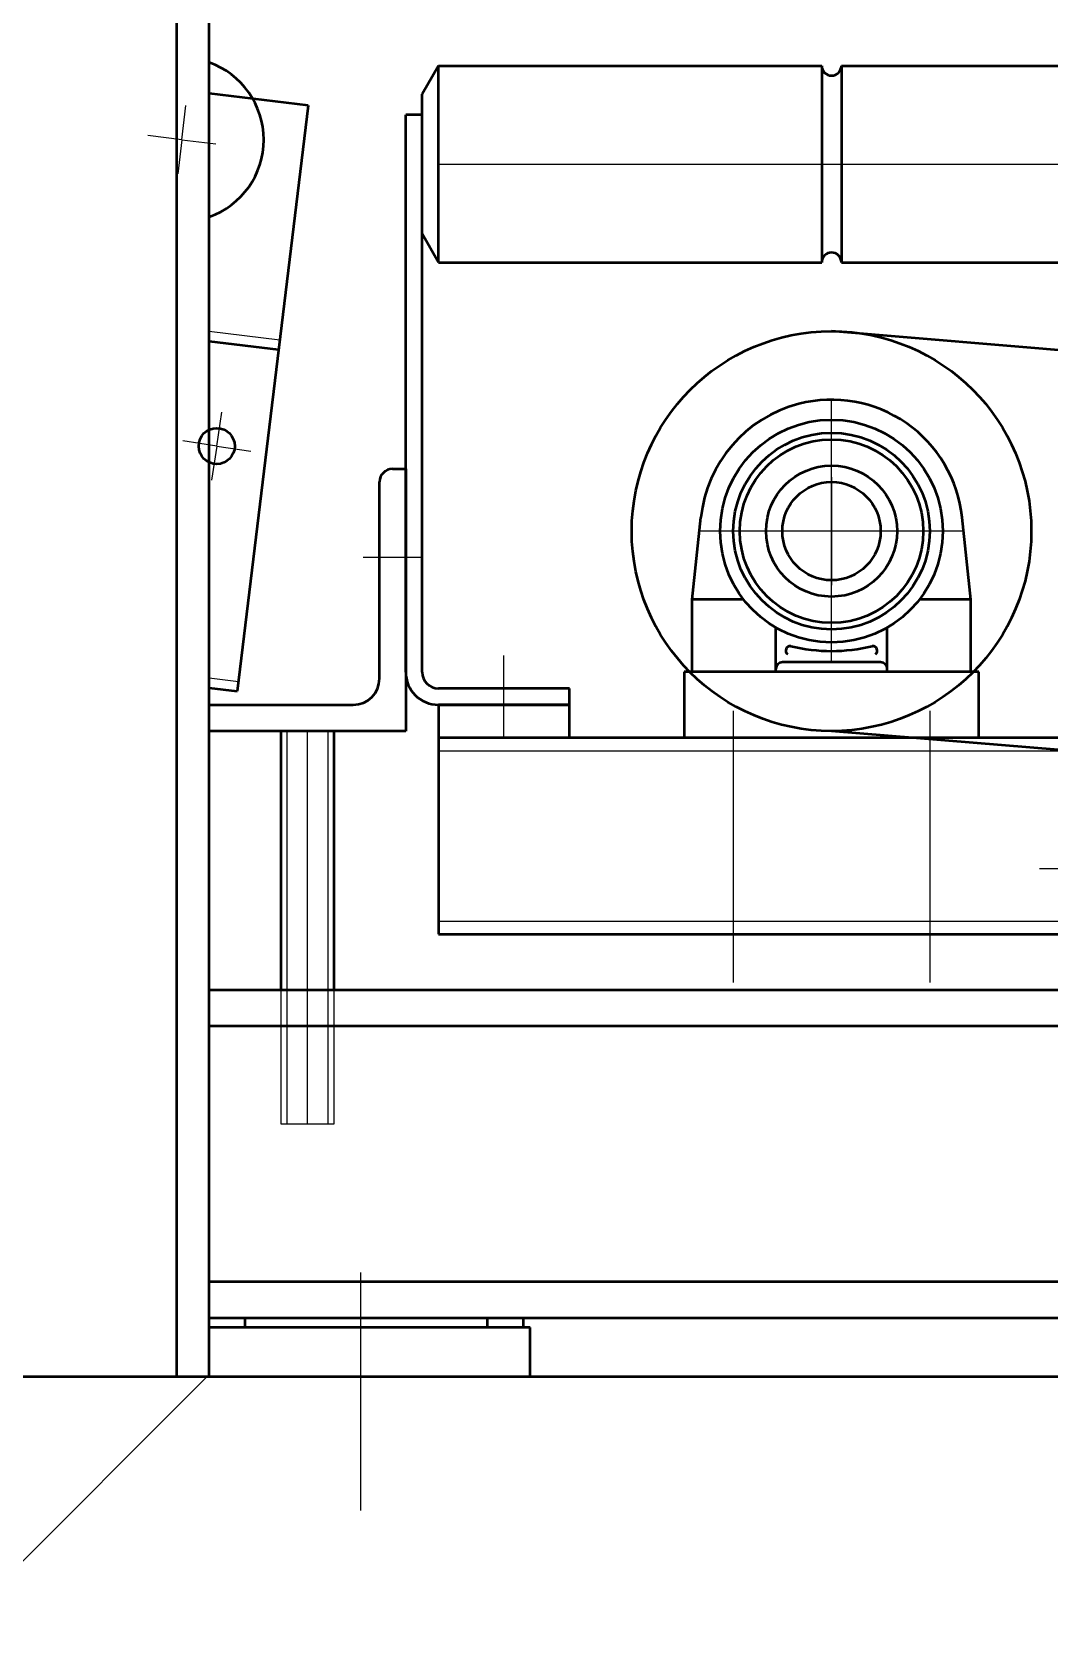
# Model space of a CAD drawing. Header units: millimetres. Extents: x 0 to 118800, y 79635 to 177025.
# Drawn here: x 30269.4 to 30580, y 107633.3 to 108118.5 of the extents above; entities that cross this region are included whole.
import ezdxf

# ---------------------------------------------------------------- set-up
doc = ezdxf.new("R2010")
doc.units = ezdxf.units.MM
doc.header["$LTSCALE"] = 200
for name, pattern in [('AM_DIN_F_W050', [6.25, 4.75, -1.5]), ('AM_DIN_G_W050', [13.75, 9.75, -1.5, 1, -1.5]), ('AM_ISO02W050x2', [3.75, 3, -0.75]), ('AM_ISO08W050x2', [9, 6, -0.75, 1.5, -0.75])]:
    doc.linetypes.add(name, pattern=pattern)
for name, color, linetype, lineweight in [('AM_0', 7, 'Continuous', 50), ('AM_0N', 7, 'Continuous', 50), ('AM_2', 5, 'Continuous', 50), ('AM_3', 6, 'AM_DIN_F_W050', 25), ('AM_7', 4, 'AM_DIN_G_W050', 25), ('AM_8', 1, 'Continuous', 25)]:
    doc.layers.add(name, color=color, linetype=linetype, lineweight=lineweight)

# ---------------------------------------------------------------- blocks, each defined once
blk = doc.blocks.new('*U208')
at = {"layer": 'AM_0N'}
for p, q in [((30313.58, 109226.19), (30313.58, 107708.19)), ((30323.58, 107708.19), (30323.58, 109226.19)), ((30223.58, 107708.19), (30323.58, 107708.19))]:
    blk.add_line(p, q, dxfattribs=at)

msp = doc.modelspace()

# ---------------------------------------------------------------- hatches: boundary and pattern name
at = {"layer": 'AM_8'}
h = msp.add_hatch(dxfattribs=at)
h.set_pattern_fill('_USER', color=256, scale=250, angle=45, style=0, pattern_type=0)
h.set_pattern_definition([(45, (0, 88345.38), (-176.7767, 176.7767), [])])
edge = h.paths.add_edge_path()
edge.add_spline(control_points=[(5280.51, 106216.19), (6681.37, 104916.48), (9074.86, 102695.82), (13410.27, 106100.55), (18237.59, 103030.3), (23861.09, 106550.12), (30042.8, 104943.71), (35957.27, 105741.09), (39203.78, 107097.39), (40665.83, 107708.19)], knot_values=[0, 0, 0, 0, 4926.854057, 8417.958194, 13827.166868, 19205.216319, 26312.624204, 32099.848974, 36841.472167, 36841.472167, 36841.472167, 36841.472167], degree=3, periodic=0)
edge.add_line((40665.83, 107708.19), (20849.83, 107708.19))
edge.add_line((20849.83, 107708.19), (20849.83, 106808.19))
edge.add_line((20849.83, 106808.19), (16049.83, 106808.19))
edge.add_line((16049.83, 106808.19), (16049.83, 106216.19))
edge.add_line((16049.83, 106216.19), (5280.51, 106216.19))

# ---------------------------------------------------------------- linework, layer by layer
at = {"layer": 'AM_0'}
for p, q in [((30393.58, 108108.19), (30388.58, 108099.53)), ((30393.58, 108108.19), (30388.58, 108099.53)), ((30393.58, 108108.19), (30388.58, 108099.53)), ((30393.58, 108108.19), (30388.58, 108099.53)), ((30393.58, 108048.19), (30393.58, 108108.19)), ((30393.58, 108108.19), (30510.58, 108108.19)), ((30393.58, 108048.19), (30393.58, 108108.19)), ((30393.58, 108108.19), (30510.58, 108108.19)), ((30393.58, 108048.19), (30393.58, 108108.19)), ((30393.58, 108108.19), (30510.58, 108108.19)), ((30393.58, 108048.19), (30393.58, 108108.19)), ((30393.58, 108108.19), (30510.58, 108108.19)), ((30510.58, 108108.19), (30510.58, 108048.19)), ((30510.58, 108108.19), (30510.58, 108048.19)), ((30510.58, 108108.19), (30510.58, 108048.19)), ((30510.58, 108108.19), (30510.58, 108048.19)), ((30516.58, 108108.19), (30516.58, 108048.19)), ((30516.58, 108108.19), (31065.58, 108108.19)), ((30516.58, 108108.19), (30516.58, 108048.19)), ((30516.58, 108108.19), (31065.58, 108108.19)), ((30516.58, 108108.19), (30516.58, 108048.19)), ((30516.58, 108108.19), (31065.58, 108108.19)), ((30516.58, 108108.19), (30516.58, 108048.19)), ((30516.58, 108108.19), (31065.58, 108108.19)), ((30353.76, 108096.06), (30323.58, 108099.71)), ((30388.58, 108056.85), (30388.58, 108099.53)), ((30388.58, 108056.85), (30388.58, 108099.53)), ((30388.58, 108056.85), (30388.58, 108099.53)), ((30388.58, 108056.85), (30388.58, 108099.53)), ((30353.76, 108096.06), (30332.14, 107917.36)), ((30353.76, 108096.06), (30332.14, 107917.36)), ((30353.76, 108096.06), (30332.14, 107917.36)), ((30388.58, 108093.19), (30383.58, 108093.19)), ((30383.58, 107923.19), (30383.58, 108093.19)), ((30388.58, 108093.19), (30383.58, 108093.19)), ((30383.58, 107923.19), (30383.58, 108093.19)), ((30388.58, 108093.19), (30383.58, 108093.19)), ((30383.58, 107923.19), (30383.58, 108093.19)), ((30388.58, 108093.19), (30383.58, 108093.19)), ((30383.58, 107923.19), (30383.58, 108093.19)), ((30388.58, 107923.19), (30388.58, 108093.19)), ((30388.58, 107923.19), (30388.58, 108093.19)), ((30388.58, 107923.19), (30388.58, 108093.19)), ((30388.58, 107923.19), (30388.58, 108093.19)), ((30393.58, 108048.19), (30388.58, 108056.86)), ((30393.58, 108048.19), (30388.58, 108056.86)), ((30393.58, 108048.19), (30388.58, 108056.86)), ((30393.58, 108048.19), (30388.58, 108056.86)), ((30393.58, 108048.19), (30510.58, 108048.19)), ((30393.58, 108048.19), (30510.58, 108048.19)), ((30393.58, 108048.19), (30510.58, 108048.19)), ((30393.58, 108048.19), (30510.58, 108048.19)), ((30516.58, 108048.19), (31065.58, 108048.19)), ((30516.58, 108048.19), (31065.58, 108048.19)), ((30516.58, 108048.19), (31065.58, 108048.19)), ((30516.58, 108048.19), (31065.58, 108048.19)), ((30323.58, 108024.16), (30344.75, 108021.6)), ((30323.58, 108024.16), (30344.75, 108021.6)), ((30323.58, 108024.16), (30344.75, 108021.6)), ((30379.58, 107985.19), (30383.58, 107985.19)), ((30379.58, 107985.19), (30383.58, 107985.19)), ((30379.58, 107985.19), (30383.58, 107985.19)), ((30379.58, 107985.19), (30383.58, 107985.19)), ((30383.58, 107985.19), (30383.58, 107905.19)), ((30383.58, 107985.19), (30383.58, 107905.19)), ((30383.58, 107985.19), (30383.58, 107905.19)), ((30383.58, 107985.19), (30383.58, 107905.19)), ((30375.58, 107921.19), (30375.58, 107981.19)), ((30375.58, 107921.19), (30375.58, 107981.19)), ((30375.58, 107921.19), (30375.58, 107981.19)), ((30375.58, 107921.19), (30375.58, 107981.19)), ((30471.08, 107945.29), (30473.7, 107970.36)), ((30471.08, 107945.29), (30473.7, 107970.36)), ((30471.08, 107945.29), (30473.7, 107970.36)), ((30471.08, 107945.29), (30473.7, 107970.36)), ((30556.08, 107945.29), (30553.46, 107970.35)), ((30556.08, 107945.29), (30553.46, 107970.35)), ((30556.08, 107945.29), (30553.46, 107970.35)), ((30556.08, 107945.29), (30553.46, 107970.35)), ((30486.76, 107945.29), (30471.08, 107945.29)), ((30471.08, 107923.29), (30471.08, 107945.29)), ((30486.76, 107945.29), (30471.08, 107945.29)), ((30471.08, 107923.29), (30471.08, 107945.29)), ((30486.76, 107945.29), (30471.08, 107945.29)), ((30471.08, 107923.29), (30471.08, 107945.29)), ((30486.76, 107945.29), (30471.08, 107945.29)), ((30471.08, 107923.29), (30471.08, 107945.29)), ((30556.08, 107945.29), (30540.4, 107945.29)), ((30556.08, 107945.29), (30540.4, 107945.29)), ((30556.08, 107945.29), (30540.4, 107945.29)), ((30556.08, 107945.29), (30540.4, 107945.29)), ((30556.08, 107923.29), (30556.08, 107945.29)), ((30556.08, 107923.29), (30556.08, 107945.29)), ((30556.08, 107923.29), (30556.08, 107945.29)), ((30556.08, 107923.29), (30556.08, 107945.29)), ((30496.58, 107923.29), (30496.58, 107936.75)), ((30496.58, 107923.29), (30496.58, 107936.75)), ((30496.58, 107923.29), (30496.58, 107936.75)), ((30496.58, 107923.29), (30496.58, 107936.75)), ((30530.58, 107923.29), (30530.58, 107936.75)), ((30530.58, 107923.29), (30530.58, 107936.75)), ((30530.58, 107923.29), (30530.58, 107936.75)), ((30530.58, 107923.29), (30530.58, 107936.75)), ((30528.58, 107926.19), (30498.58, 107926.19)), ((30528.58, 107926.19), (30498.58, 107926.19)), ((30528.58, 107926.19), (30498.58, 107926.19)), ((30528.58, 107926.19), (30498.58, 107926.19)), ((30468.58, 107923.29), (30468.58, 107903.19)), ((30558.58, 107923.29), (30468.58, 107923.29)), ((30468.58, 107923.29), (30468.58, 107903.19)), ((30558.58, 107923.29), (30468.58, 107923.29)), ((30468.58, 107923.29), (30468.58, 107903.19)), ((30558.58, 107923.29), (30468.58, 107923.29)), ((30468.58, 107923.29), (30468.58, 107903.19)), ((30558.58, 107923.29), (30468.58, 107923.29)), ((30496.58, 107923.29), (30471.08, 107923.29)), ((30496.58, 107923.29), (30471.08, 107923.29)), ((30496.58, 107923.29), (30471.08, 107923.29)), ((30496.58, 107923.29), (30471.08, 107923.29)), ((30556.08, 107923.29), (30530.58, 107923.29)), ((30556.08, 107923.29), (30530.58, 107923.29)), ((30556.08, 107923.29), (30530.58, 107923.29)), ((30556.08, 107923.29), (30530.58, 107923.29)), ((30558.58, 107903.19), (30558.58, 107923.29)), ((30558.58, 107903.19), (30558.58, 107923.29)), ((30558.58, 107903.19), (30558.58, 107923.29)), ((30558.58, 107903.19), (30558.58, 107923.29)), ((30323.58, 107918.4), (30332.14, 107917.36)), ((30323.58, 107918.4), (30332.14, 107917.36)), ((30323.58, 107918.4), (30332.14, 107917.36)), ((30433.58, 107918.19), (30393.58, 107918.19)), ((30433.58, 107918.19), (30393.58, 107918.19)), ((30433.58, 107918.19), (30393.58, 107918.19)), ((30433.58, 107918.19), (30393.58, 107918.19)), ((30433.58, 107913.19), (30433.58, 107918.19)), ((30433.58, 107913.19), (30433.58, 107918.19)), ((30433.58, 107913.19), (30433.58, 107918.19)), ((30433.58, 107913.19), (30433.58, 107918.19)), ((30323.58, 107913.19), (30367.58, 107913.19)), ((30323.58, 107913.19), (30367.58, 107913.19)), ((30323.58, 107913.19), (30367.58, 107913.19)), ((30323.58, 107913.19), (30367.58, 107913.19)), ((30393.58, 107913.19), (30393.58, 107903.19)), ((30393.58, 107913.19), (30433.58, 107913.19)), ((30433.58, 107913.19), (30393.58, 107913.19)), ((30433.58, 107913.19), (30393.58, 107913.19)), ((30393.58, 107913.19), (30393.58, 107903.19)), ((30393.58, 107913.19), (30433.58, 107913.19)), ((30433.58, 107913.19), (30393.58, 107913.19)), ((30433.58, 107913.19), (30393.58, 107913.19)), ((30393.58, 107913.19), (30393.58, 107903.19)), ((30393.58, 107913.19), (30433.58, 107913.19)), ((30433.58, 107913.19), (30393.58, 107913.19)), ((30433.58, 107913.19), (30393.58, 107913.19)), ((30393.58, 107913.19), (30393.58, 107903.19)), ((30393.58, 107913.19), (30433.58, 107913.19)), ((30433.58, 107913.19), (30393.58, 107913.19)), ((30433.58, 107913.19), (30393.58, 107913.19)), ((30433.58, 107903.19), (30433.58, 107913.19)), ((30433.58, 107903.19), (30433.58, 107913.19)), ((30433.58, 107903.19), (30433.58, 107913.19)), ((30433.58, 107903.19), (30433.58, 107913.19)), ((30383.58, 107905.19), (30323.58, 107905.19)), ((30383.58, 107905.19), (30323.58, 107905.19)), ((30383.58, 107905.19), (30323.58, 107905.19)), ((30383.58, 107905.19), (30323.58, 107905.19)), ((30345.58, 107826.19), (30345.58, 107905.19)), ((30345.58, 107826.19), (30345.58, 107905.19)), ((30345.58, 107826.19), (30345.58, 107905.19)), ((30345.58, 107826.19), (30345.58, 107905.19)), ((30361.58, 107905.19), (30361.58, 107826.19)), ((30361.58, 107905.19), (30361.58, 107826.19)), ((30361.58, 107905.19), (30361.58, 107826.19)), ((30361.58, 107905.19), (30361.58, 107826.19)), ((30393.58, 107903.19), (30393.58, 107843.19)), ((30393.58, 107903.19), (31119.58, 107903.19)), ((30393.58, 107903.19), (30433.58, 107903.19)), ((30393.58, 107903.19), (30393.58, 107843.19)), ((30393.58, 107903.19), (31119.58, 107903.19)), ((30393.58, 107903.19), (30433.58, 107903.19)), ((30393.58, 107903.19), (30393.58, 107843.19)), ((30393.58, 107903.19), (31119.58, 107903.19)), ((30393.58, 107903.19), (30433.58, 107903.19)), ((30393.58, 107903.19), (30393.58, 107843.19)), ((30393.58, 107903.19), (31119.58, 107903.19)), ((30393.58, 107903.19), (30433.58, 107903.19)), ((30393.58, 107843.19), (31998.58, 107843.19)), ((30393.58, 107843.19), (31998.58, 107843.19)), ((30393.58, 107843.19), (31998.58, 107843.19)), ((30393.58, 107843.19), (31998.58, 107843.19)), ((30323.58, 107826.19), (31972.58, 107826.19)), ((30323.58, 107826.19), (31972.58, 107826.19)), ((30323.58, 107826.19), (31972.58, 107826.19)), ((30323.58, 107826.19), (31972.58, 107826.19)), ((30323.58, 107815.19), (32068.58, 107815.19)), ((30323.58, 107815.19), (32068.58, 107815.19)), ((30323.58, 107815.19), (32068.58, 107815.19)), ((30323.58, 107815.19), (32068.58, 107815.19)), ((30323.58, 107737.19), (32068.58, 107737.19)), ((30323.58, 107737.19), (32068.58, 107737.19)), ((30323.58, 107737.19), (32068.58, 107737.19)), ((30323.58, 107737.19), (32068.58, 107737.19)), ((30323.58, 107726.19), (32068.58, 107726.19)), ((30323.58, 107726.19), (32068.58, 107726.19)), ((30323.58, 107726.19), (32068.58, 107726.19)), ((30323.58, 107726.19), (32068.58, 107726.19)), ((30334.58, 107723.19), (30334.58, 107726.19)), ((30334.58, 107723.19), (30334.58, 107726.19)), ((30334.58, 107723.19), (30334.58, 107726.19)), ((30334.58, 107723.19), (30334.58, 107726.19)), ((30408.58, 107723.19), (30408.58, 107726.19)), ((30408.58, 107723.19), (30408.58, 107726.19)), ((30408.58, 107723.19), (30408.58, 107726.19)), ((30408.58, 107723.19), (30408.58, 107726.19)), ((30419.58, 107723.19), (30419.58, 107726.19)), ((30419.58, 107723.19), (30419.58, 107726.19)), ((30419.58, 107723.19), (30419.58, 107726.19)), ((30419.58, 107723.19), (30419.58, 107726.19)), ((30421.58, 107723.19), (30323.58, 107723.19)), ((30421.58, 107723.19), (30323.58, 107723.19)), ((30421.58, 107723.19), (30323.58, 107723.19)), ((30421.58, 107723.19), (30323.58, 107723.19)), ((30421.58, 107708.19), (30421.58, 107723.19)), ((30421.58, 107708.19), (30421.58, 107723.19)), ((30421.58, 107708.19), (30421.58, 107723.19)), ((30421.58, 107708.19), (30421.58, 107723.19)), ((16549.83, 107708.19), (40665.83, 107708.19)), ((16549.83, 107708.19), (40665.83, 107708.19)), ((16549.83, 107708.19), (40665.83, 107708.19)), ((30323.58, 107708.19), (30421.58, 107708.19)), ((30323.58, 107708.19), (40665.83, 107708.19)), ((30323.58, 107708.19), (30421.58, 107708.19)), ((30323.58, 107708.19), (40665.83, 107708.19)), ((30323.58, 107708.19), (30421.58, 107708.19)), ((30323.58, 107708.19), (40665.83, 107708.19)), ((30323.58, 107708.19), (30421.58, 107708.19))]:
    msp.add_line(p, q, dxfattribs=at)
for centre, radius in [((30325.87, 107992.15), 5.5), ((30513.58, 107966.19), 34), ((30513.58, 107966.19), 34), ((30513.58, 107966.19), 34), ((30513.58, 107966.19), 34), ((30513.58, 107966.19), 34), ((30513.58, 107966.19), 34), ((30513.58, 107966.19), 34), ((30513.58, 107966.19), 34), ((30513.58, 107966.19), 30), ((30513.58, 107966.19), 30), ((30513.58, 107966.19), 30), ((30513.58, 107966.19), 30), ((30513.58, 107966.19), 28), ((30513.58, 107966.19), 28), ((30513.58, 107966.19), 28), ((30513.58, 107966.19), 28), ((30513.58, 107966.19), 20), ((30513.58, 107966.19), 20), ((30513.58, 107966.19), 20), ((30513.58, 107966.19), 20), ((30513.58, 107966.19), 15), ((30513.58, 107966.19), 15), ((30513.58, 107966.19), 15), ((30513.58, 107966.19), 15), ((30513.58, 107966.19), 15), ((30513.58, 107966.19), 15), ((30513.58, 107966.19), 15), ((30513.58, 107966.19), 15)]:
    msp.add_circle(centre, radius, dxfattribs=at)
for centre, radius, start, end in [((30315.22, 108085.61), 25, 0, 70.4734), ((30315.22, 108085.61), 25, 0, 70.4734), ((30315.22, 108085.61), 25, 0, 70.4734), ((30513.58, 108108.19), 3, 180, 0), ((30513.58, 108108.19), 3, 180, 0), ((30513.58, 108108.19), 3, 180, 0), ((30513.58, 108108.19), 3, 180, 0), ((30315.22, 108085.61), 25, 289.5266, 0), ((30315.22, 108085.61), 25, 289.5266, 0), ((30315.22, 108085.61), 25, 289.5266, 0), ((30513.58, 108048.19), 3, 0, 180), ((30513.58, 108048.19), 3, 0, 180), ((30513.58, 108048.19), 3, 0, 180), ((30513.58, 108048.19), 3, 0, 180), ((30513.58, 107966.19), 40.1, 104.4686, 174.0396), ((30513.58, 107966.19), 40.1, 104.4686, 174.0396), ((30513.58, 107966.19), 40.1, 104.4686, 174.0396), ((30513.58, 107966.19), 40.1, 104.4686, 174.0396), ((30513.58, 107966.19), 40.1, 5.9603, 104.4686), ((30513.58, 107966.19), 40.1, 5.9603, 104.4686), ((30513.58, 107966.19), 40.1, 5.9603, 104.4686), ((30513.58, 107966.19), 40.1, 5.9603, 104.4686), ((30379.58, 107981.19), 4, 90, 180), ((30379.58, 107981.19), 4, 90, 180), ((30379.58, 107981.19), 4, 90, 180), ((30379.58, 107981.19), 4, 90, 180), ((30500.98, 107929.76), 1.36, 83.0233, 235.1304), ((30500.98, 107929.76), 1.36, 83.0233, 235.1304), ((30500.98, 107929.76), 1.36, 83.0233, 235.1304), ((30500.98, 107929.76), 1.36, 83.0233, 235.1304), ((30513.88, 107983.84), 54.25, 256.4222, 269.6859), ((30513.88, 107983.84), 54.25, 256.4222, 269.6859), ((30513.88, 107983.84), 54.25, 256.4222, 269.6859), ((30513.88, 107983.84), 54.25, 256.4222, 269.6859), ((30513.28, 107983.84), 54.25, 270.3141, 283.5778), ((30513.28, 107983.84), 54.25, 270.3141, 283.5778), ((30513.28, 107983.84), 54.25, 270.3141, 283.5778), ((30513.28, 107983.84), 54.25, 270.3141, 283.5778), ((30526.18, 107929.76), 1.36, 304.8696, 96.9767), ((30526.18, 107929.76), 1.36, 304.8696, 96.9767), ((30526.18, 107929.76), 1.36, 304.8696, 96.9767), ((30526.18, 107929.76), 1.36, 304.8696, 96.9767), ((30498.58, 107924.19), 2, 90, 180), ((30498.58, 107924.19), 2, 90, 180), ((30498.58, 107924.19), 2, 90, 180), ((30498.58, 107924.19), 2, 90, 180), ((30528.58, 107924.19), 2, 0, 90), ((30528.58, 107924.19), 2, 0, 90), ((30528.58, 107924.19), 2, 0, 90), ((30528.58, 107924.19), 2, 0, 90), ((30367.58, 107921.19), 8, 270, 0), ((30367.58, 107921.19), 8, 270, 0), ((30367.58, 107921.19), 8, 270, 0), ((30367.58, 107921.19), 8, 270, 0), ((30393.58, 107923.19), 10, 180, 270), ((30393.58, 107923.19), 10, 180, 270), ((30393.58, 107923.19), 10, 180, 270), ((30393.58, 107923.19), 10, 180, 270), ((30393.58, 107923.19), 5, 180, 270), ((30393.58, 107923.19), 5, 180, 270), ((30393.58, 107923.19), 5, 180, 270), ((30393.58, 107923.19), 5, 180, 270)]:
    msp.add_arc(centre, radius, start, end, dxfattribs=at)
msp.add_spline([(5280.51, 106216.19), (9567.33, 103787.8), (12842.47, 104996.61), (18183.48, 104140.37), (23373.33, 105550.64), (30477.89, 105349.18), (36221.99, 106054.31), (40665.83, 107708.19)], degree=3, dxfattribs=at)
at = {"layer": 'AM_2'}
for p, q in [((30791.08, 108004.19), (30513.58, 108027.19)), ((30791.08, 108004.19), (30513.58, 108027.19)), ((30791.08, 108004.19), (30513.58, 108027.19)), ((30791.08, 108004.19), (30513.58, 108027.19)), ((30791.08, 107882.19), (30513.58, 107905.19)), ((30791.08, 107882.19), (30513.58, 107905.19)), ((30791.08, 107882.19), (30513.58, 107905.19)), ((30791.08, 107882.19), (30513.58, 107905.19))]:
    msp.add_line(p, q, dxfattribs=at)
msp.add_circle((30513.58, 107966.19), 61, dxfattribs=at)
msp.add_circle((30513.58, 107966.19), 61, dxfattribs=at)
msp.add_circle((30513.58, 107966.19), 61, dxfattribs=at)
msp.add_circle((30513.58, 107966.19), 61, dxfattribs=at)
at = {"layer": 'AM_3', "linetype": 'AM_ISO02W050x2'}
for p, q in [((30323.58, 108027.18), (30345.11, 108024.58)), ((30323.58, 108027.18), (30345.11, 108024.58)), ((30323.58, 108027.18), (30345.11, 108024.58)), ((30323.58, 107921.42), (30332.5, 107920.34)), ((30323.58, 107921.42), (30332.5, 107920.34)), ((30323.58, 107921.42), (30332.5, 107920.34)), ((30347.33, 107826.19), (30347.33, 107905.19)), ((30347.33, 107826.19), (30347.33, 107905.19)), ((30347.33, 107826.19), (30347.33, 107905.19)), ((30347.33, 107826.19), (30347.33, 107905.19)), ((30359.83, 107905.19), (30359.83, 107826.19)), ((30359.83, 107905.19), (30359.83, 107826.19)), ((30359.83, 107905.19), (30359.83, 107826.19)), ((30359.83, 107905.19), (30359.83, 107826.19)), ((30393.58, 107899.19), (31998.58, 107899.19)), ((30393.58, 107899.19), (31998.58, 107899.19)), ((30393.58, 107899.19), (31998.58, 107899.19)), ((30393.58, 107899.19), (31998.58, 107899.19)), ((30393.58, 107847.19), (31998.58, 107847.19)), ((30393.58, 107847.19), (31998.58, 107847.19)), ((30393.58, 107847.19), (31998.58, 107847.19)), ((30393.58, 107847.19), (31998.58, 107847.19)), ((30345.58, 107785.19), (30345.58, 107826.19)), ((30345.58, 107785.19), (30345.58, 107826.19)), ((30345.58, 107785.19), (30345.58, 107826.19)), ((30345.58, 107785.19), (30345.58, 107826.19)), ((30347.33, 107785.19), (30347.33, 107826.19)), ((30347.33, 107785.19), (30347.33, 107826.19)), ((30347.33, 107785.19), (30347.33, 107826.19)), ((30347.33, 107785.19), (30347.33, 107826.19)), ((30359.83, 107826.19), (30359.83, 107785.19)), ((30359.83, 107826.19), (30359.83, 107785.19)), ((30359.83, 107826.19), (30359.83, 107785.19)), ((30359.83, 107826.19), (30359.83, 107785.19)), ((30361.58, 107826.19), (30361.58, 107785.19)), ((30361.58, 107826.19), (30361.58, 107785.19)), ((30361.58, 107826.19), (30361.58, 107785.19)), ((30361.58, 107826.19), (30361.58, 107785.19)), ((30361.58, 107785.19), (30345.58, 107785.19)), ((30361.58, 107785.19), (30345.58, 107785.19)), ((30361.58, 107785.19), (30345.58, 107785.19)), ((30361.58, 107785.19), (30345.58, 107785.19))]:
    msp.add_line(p, q, dxfattribs=at)
at = {"layer": 'AM_7', "linetype": 'AM_ISO08W050x2'}
for p, q in [((30315.22, 108085.61), (30316.48, 108096.03)), ((30315.22, 108085.61), (30316.48, 108096.03)), ((30315.22, 108085.61), (30316.48, 108096.03)), ((30315.22, 108085.61), (30316.48, 108096.03)), ((30315.22, 108085.61), (30316.48, 108096.03)), ((30315.22, 108085.61), (30316.48, 108096.03)), ((30315.22, 108085.61), (30304.8, 108086.87)), ((30315.22, 108085.61), (30304.8, 108086.87)), ((30315.22, 108085.61), (30304.8, 108086.87)), ((30315.22, 108085.61), (30304.8, 108086.87)), ((30315.22, 108085.61), (30304.8, 108086.87)), ((30315.22, 108085.61), (30304.8, 108086.87)), ((30315.22, 108085.61), (30313.96, 108075.18)), ((30315.22, 108085.61), (30313.96, 108075.18)), ((30315.22, 108085.61), (30313.96, 108075.18)), ((30315.22, 108085.61), (30313.96, 108075.18)), ((30315.22, 108085.61), (30313.96, 108075.18)), ((30315.22, 108085.61), (30313.96, 108075.18)), ((30315.22, 108085.61), (30325.65, 108084.35)), ((30315.22, 108085.61), (30325.65, 108084.35)), ((30315.22, 108085.61), (30325.65, 108084.35)), ((30315.22, 108085.61), (30325.65, 108084.35)), ((30315.22, 108085.61), (30325.65, 108084.35)), ((30315.22, 108085.61), (30325.65, 108084.35)), ((30393.58, 108078.19), (31998.58, 108078.19)), ((30393.58, 108078.19), (31998.58, 108078.19)), ((30393.58, 108078.19), (31998.58, 108078.19)), ((30393.58, 108078.19), (31998.58, 108078.19)), ((30325.87, 107992.15), (30327.44, 108002.53)), ((30513.58, 107926.19), (30513.58, 108006.19)), ((30513.58, 107926.19), (30513.58, 108006.19)), ((30513.58, 107926.19), (30513.58, 108006.19)), ((30513.58, 107926.19), (30513.58, 108006.19)), ((30325.87, 107992.15), (30315.49, 107993.71)), ((30325.87, 107992.15), (30324.31, 107981.76)), ((30325.87, 107992.15), (30336.26, 107990.58)), ((30513.58, 107982.69), (30513.58, 107949.69)), ((30513.58, 107982.69), (30513.58, 107949.69)), ((30513.58, 107982.69), (30513.58, 107949.69)), ((30513.58, 107982.69), (30513.58, 107949.69)), ((30553.58, 107966.19), (30473.58, 107966.19)), ((30553.58, 107966.19), (30473.58, 107966.19)), ((30553.58, 107966.19), (30473.58, 107966.19)), ((30553.58, 107966.19), (30473.58, 107966.19)), ((30530.08, 107966.19), (30497.08, 107966.19)), ((30530.08, 107966.19), (30497.08, 107966.19)), ((30530.08, 107966.19), (30497.08, 107966.19)), ((30530.08, 107966.19), (30497.08, 107966.19)), ((30388.58, 107958.19), (30370.58, 107958.19)), ((30388.58, 107958.19), (30370.58, 107958.19)), ((30388.58, 107958.19), (30370.58, 107958.19)), ((30388.58, 107958.19), (30370.58, 107958.19)), ((30413.58, 107903.19), (30413.58, 107928.19)), ((30413.58, 107903.19), (30413.58, 107928.19)), ((30413.58, 107903.19), (30413.58, 107928.19)), ((30413.58, 107903.19), (30413.58, 107928.19)), ((30483.58, 107911.37), (30483.58, 107828.5)), ((30483.58, 107911.37), (30483.58, 107828.5)), ((30483.58, 107911.37), (30483.58, 107828.5)), ((30483.58, 107911.37), (30483.58, 107828.5)), ((30543.58, 107911.37), (30543.58, 107828.5)), ((30543.58, 107911.37), (30543.58, 107828.5)), ((30543.58, 107911.37), (30543.58, 107828.5)), ((30543.58, 107911.37), (30543.58, 107828.5)), ((30353.58, 107785.19), (30353.58, 107905.19)), ((30353.58, 107785.19), (30353.58, 107905.19)), ((30353.58, 107785.19), (30353.58, 107905.19)), ((30353.58, 107785.19), (30353.58, 107905.19)), ((30645.08, 107863.19), (30577.08, 107863.19)), ((30645.08, 107863.19), (30577.08, 107863.19)), ((30645.08, 107863.19), (30577.08, 107863.19)), ((30645.08, 107863.19), (30577.08, 107863.19)), ((30369.74, 107739.96), (30369.74, 107667.33)), ((30369.74, 107739.96), (30369.74, 107667.33)), ((30369.74, 107739.96), (30369.74, 107667.33)), ((30369.74, 107739.96), (30369.74, 107667.33))]:
    msp.add_line(p, q, dxfattribs=at)

# ---------------------------------------------------------------- block references
at = {"layer": 'AM_0N'}
msp.add_blockref('*U208', (0, 0), dxfattribs=at)

doc.saveas('drawing.dxf')
